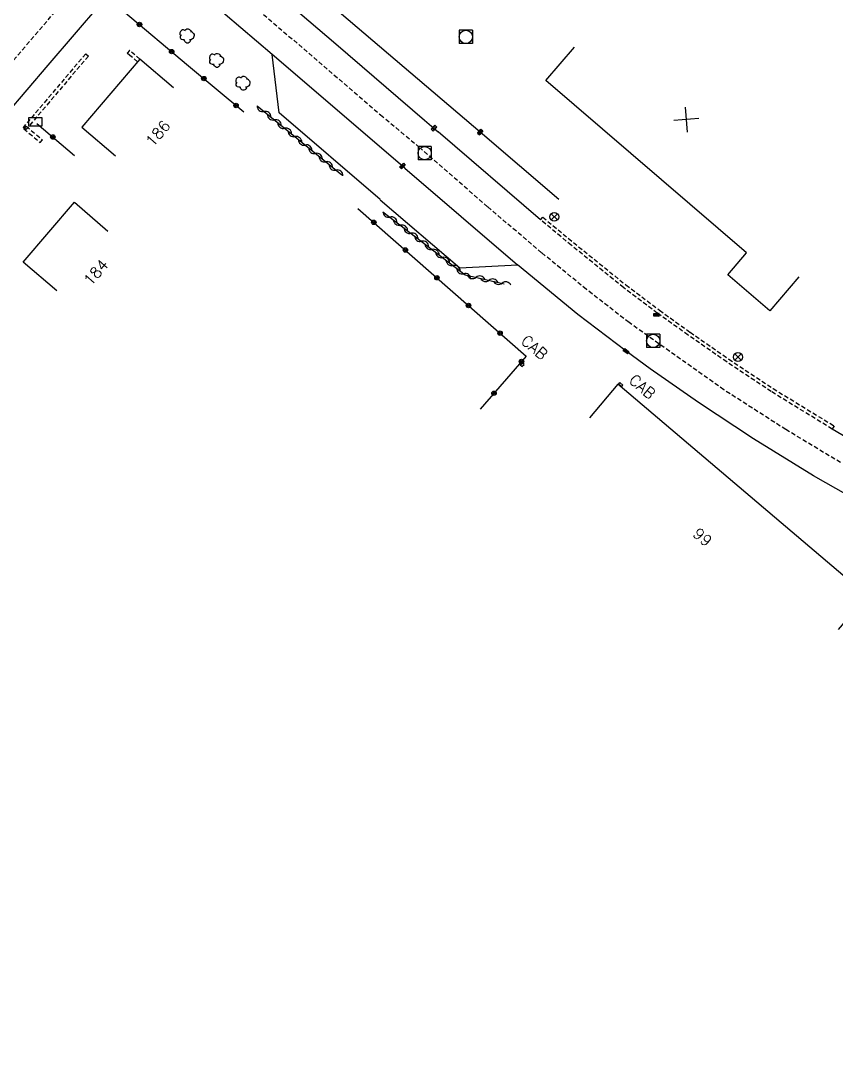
# Model space of a CAD drawing. Header units: millimetres. Extents: x 135999 to 137000, y 128000 to 129000.
# Drawn here: x 136055 to 136147.2, y 128536.2 to 128652.2 of the extents above; entities that cross this region are included whole.
import ezdxf
from ezdxf.enums import TextEntityAlignment as Align

# ---------------------------------------------------------------- set-up
doc = ezdxf.new("R2010")
doc.units = ezdxf.units.MM
doc.linetypes.add('DASHED', pattern=[0.75, 0.5, -0.25])
doc.layers.get('0').update_dxf_attribs({"linetype": 'CONTINUOUS'})
for name, color, linetype in [('W0001', 6, 'DASHED'), ('W0008', 7, 'CONTINUOUS'), ('W0100', 7, 'CONTINUOUS'), ('W0112', 1, 'DASHED'), ('W0300', 7, 'CONTINUOUS'), ('W0310', 3, 'CONTINUOUS'), ('W0322', 7, 'CONTINUOUS'), ('W0400', 7, 'CONTINUOUS'), ('W0420', 7, 'CONTINUOUS'), ('W0469', 7, 'CONTINUOUS'), ('W0984', 7, 'CONTINUOUS'), ('W0991', 7, 'CONTINUOUS'), ('W1471', 7, 'CONTINUOUS')]:
    doc.layers.add(name, color=color, linetype=linetype)
doc.styles.get("Standard").update_dxf_attribs({"font": 'romans.shx', "width": 0.85})

# ---------------------------------------------------------------- blocks, each defined once
blk = doc.blocks.new('T400')
for p, q in [((-0.15, 0.3), (0.15, 0.3)), ((-0.15, -0.25), (-0.15, 0.3)), ((-0.15, 0.15), (0.15, 0.15)), ((-0.15, 0), (0.15, 0)), ((0.15, 0.3), (0.15, -0.25)), ((-0.15, -0.15), (0.15, -0.15)), ((-0.15, -0.25), (-0.15, -0.3)), ((-0.15, -0.3), (0.15, -0.3)), ((0.15, -0.3), (0.15, -0.25))]:
    blk.add_line(p, q)
blk = doc.blocks.new('T420')
for p, q in [((0.75, 0.75), (-0.75, 0.75)), ((-0.75, 0.75), (-0.75, -0.75)), ((0.75, 0.75), (0.75, -0.75)), ((0.75, -0.75), (-0.75, -0.75))]:
    blk.add_line(p, q)
blk.add_ellipse((0, 0), major_axis=(-0.53, 0.53), ratio=1, start_param=3.926991, end_param=10.210176)
blk = doc.blocks.new('T300')
for p, q in [((-0.8, 0.51), (-0.86, 0.34)), ((-0.86, 0.34), (-0.86, 0.17)), ((-0.86, 0.17), (-0.74, 0.06)), ((-0.69, 0.63), (-0.8, 0.51)), ((-0.8, -0.06), (-0.74, 0.06)), ((-0.74, 0.06), (-0.69, 0.11)), ((-0.57, 0.69), (-0.69, 0.63)), ((-0.46, 0.69), (-0.57, 0.69)), ((-0.29, 0.63), (-0.46, 0.69)), ((-0.29, 0.63), (-0.17, 0.74)), ((-0.23, 0.57), (-0.29, 0.63)), ((-0.17, 0.74), (-0.06, 0.8)), ((-0.06, 0.8), (0.06, 0.8)), ((0.06, 0.8), (0.23, 0.74)), ((0.23, 0.74), (0.34, 0.63)), ((0.34, 0.63), (0.4, 0.51)), ((0.46, 0.46), (0.34, 0.46)), ((0.4, 0.51), (0.4, 0.46)), ((0.57, 0.4), (0.46, 0.46)), ((0.57, 0.4), (0.69, 0.29)), ((0.69, 0.29), (0.74, 0.17)), ((0.74, 0.06), (0.69, -0.17)), ((0.74, 0.17), (0.74, 0.06)), ((-0.8, -0.17), (-0.8, -0.06)), ((-0.8, -0.23), (-0.8, -0.17)), ((-0.74, -0.34), (-0.8, -0.23)), ((-0.69, -0.4), (-0.74, -0.34)), ((-0.51, -0.46), (-0.69, -0.4)), ((-0.4, -0.46), (-0.51, -0.46)), ((-0.4, -0.46), (-0.34, -0.46)), ((-0.34, -0.46), (-0.34, -0.4)), ((-0.34, -0.51), (-0.34, -0.46)), ((-0.29, -0.63), (-0.34, -0.51)), ((-0.17, -0.74), (-0.29, -0.63)), ((-0.06, -0.8), (-0.17, -0.74)), ((0.06, -0.8), (-0.06, -0.8)), ((0.17, -0.74), (0.06, -0.8)), ((0.23, -0.69), (0.17, -0.74)), ((0.29, -0.46), (0.23, -0.46)), ((0.29, -0.63), (0.23, -0.69)), ((0.46, -0.4), (0.29, -0.46)), ((0.34, -0.51), (0.29, -0.63)), ((0.34, -0.51), (0.34, -0.46)), ((0.57, -0.34), (0.46, -0.4)), ((0.63, -0.29), (0.57, -0.34)), ((0.69, -0.17), (0.63, -0.29))]:
    blk.add_line(p, q)
blk = doc.blocks.new('T1471')
at = {"color": 0, "linetype": 'Continuous', "flags": 128}
blk.add_lwpolyline([(-0.75, -0.5), (-0.75, 0.5), (0.75, 0.5), (0.75, -0.5), (-0.75, -0.5)], dxfattribs=at)
blk = doc.blocks.new('t310o')
at = {"color": 0, "linetype": 'Continuous'}
for centre, start, end in [((-0.5, 0.38), 216.8699, 323.1304), ((0.5, -0.37), 36.8699, 143.1303)]:
    blk.add_arc(centre, 0.625, start, end, dxfattribs=at)
blk = doc.blocks.new('t322o')
at = {"color": 0, "linetype": 'Continuous'}
for radius in [0.25, 0.15]:
    blk.add_circle((0, 0), radius, dxfattribs=at)
blk = doc.blocks.new('t991o')
at = {"color": 0, "linetype": 'Continuous'}
for p, q in [((-1, 1), (1, -1)), ((-1, -1), (1, 1))]:
    blk.add_line(p, q, dxfattribs=at)
blk = doc.blocks.new('T469')
at = {"color": 0, "linetype": 'Continuous', "flags": 128}
for points in [[(-0.35, 0.35), (0.35, -0.35)], [(-0.35, -0.35), (0.35, 0.35)]]:
    blk.add_lwpolyline(points, dxfattribs=at)
at = {"color": 0, "linetype": 'Continuous'}
blk.add_circle((0, 0), 0.5, dxfattribs=at)

msp = doc.modelspace()

# ---------------------------------------------------------------- linework, layer by layer
at = {"layer": 'W0001'}
for points in [[(136000, 128584.11), (136009.41, 128595.15), (136022.77, 128610.82), (136041.53, 128632.88), (136059.85, 128654.35), (136076.81, 128674.18), (136094.36, 128694.82), (136123.93, 128729.48), (136134.52, 128741.83), (136142.57, 128753.85), (136153.44, 128757.2), (136158.68, 128759), (136173.73, 128766.36), (136214.57, 128786.66), (136266.83, 128812.28), (136292.13, 128824.75), (136310.91, 128833.92), (136326.68, 128841.7)], [(136068.33, 128664.26), (136079.01, 128655.81), (136095.67, 128641.53), (136100.34, 128637.61)], [(136147.67, 128602.2), (136141.48, 128605.93), (136134.47, 128610.43), (136123.75, 128618.04), (136118.93, 128621.79), (136113.87, 128625.93), (136107.76, 128631.13), (136100.34, 128637.61)]]:
    msp.add_lwpolyline(points, dxfattribs=at)
at = {"layer": 'W0008'}
for p, q in [((136113.74, 128629.66), (136102.16, 128639.62)), ((136098.42, 128635.5), (136111.14, 128624.55))]:
    msp.add_line(p, q, dxfattribs=at)
for points in [[(136077.83, 128670.29), (136077.14, 128669), (136076.56, 128667.23), (136076.41, 128665.9), (136076.49, 128664.43), (136076.83, 128662.89), (136077.59, 128661.34), (136078.52, 128660.03), (136079.15, 128659.37), (136090.62, 128649.54), (136100.64, 128640.93), (136101.7, 128640.02), (136102.16, 128639.62)], [(136078.05, 128664.18), (136084.69, 128658.54), (136090.71, 128653.41), (136091.25, 128652.95), (136106.92, 128639.59), (136115.82, 128631.99)], [(136098.42, 128635.5), (136098.14, 128635.74), (136083.42, 128648.35), (136074.57, 128655.93), (136073.45, 128656.66), (136072.45, 128657.13), (136071.28, 128657.44), (136070.18, 128657.53), (136069.12, 128657.4), (136067.68, 128656.84), (136065.92, 128655.72), (136063.99, 128654.09), (136058.06, 128647.13), (136050.88, 128638.76), (136037.45, 128623.04), (136035.73, 128621.03), (136034.82, 128619.93), (136003.6, 128583.3), (136002.05, 128581.45), (136000, 128579.05)], [(136095.62, 128631.95), (136084.19, 128641.77), (136083.42, 128648.36)], [(136095.61, 128631.93), (136104.62, 128624.21), (136111.13, 128624.55)], [(136225.7, 128547.41), (136227.05, 128548.3), (136227.89, 128550.19), (136227.43, 128552.33), (136225.64, 128553.72), (136222.11, 128555.92), (136204.11, 128566.94), (136189.4, 128575.96), (136183.7, 128579.38), (136179.93, 128581.5), (136176.09, 128583.63), (136168.14, 128587.9), (136158.21, 128593.18), (136152.2, 128596.4), (136151.06, 128597.04), (136144.61, 128600.72), (136137.84, 128604.88), (136131.59, 128608.98), (136126.14, 128612.8), (136123.42, 128614.8), (136117.98, 128618.96), (136111.14, 128624.55)], [(136247.99, 128533.69), (136245.65, 128538.58), (136242.1, 128544.22), (136237.74, 128549.79), (136232.9, 128554.95), (136230.33, 128557.4), (136227.98, 128558.9), (136224.58, 128560.99), (136204.74, 128573.17), (136194.67, 128579.35), (136187.24, 128583.72), (136182.41, 128586.48), (136175.27, 128590.48), (136167.24, 128594.76), (136158.23, 128599.48), (136153.74, 128601.89), (136146.72, 128606)]]:
    msp.add_lwpolyline(points, dxfattribs=at)
at = {"layer": 'W0100'}
for p, q in [((136111.45, 128613.23), (136111.7, 128613.46)), ((136111.65, 128613.06), (136111.45, 128613.23)), ((136122.59, 128611.08), (136122.93, 128610.79)), ((136122.93, 128610.79), (136123.07, 128610.96))]:
    msp.add_line(p, q, dxfattribs=at)
for points in [[(136142.93, 128623.19), (136139.68, 128619.38), (136134.94, 128623.43), (136137.04, 128625.94), (136114.34, 128645.4), (136117.59, 128649.19)], [(136072.25, 128644.58), (136068.45, 128647.83), (136061.89, 128640.15), (136065.69, 128636.9), (136065.69, 128636.9), (136065.69, 128636.9), (136065.69, 128636.9), (136065.69, 128636.9), (136065.69, 128636.9), (136065.69, 128636.9), (136065.69, 128636.9), (136065.69, 128636.9), (136065.69, 128636.9), (136065.69, 128636.9), (136065.69, 128636.9), (136065.69, 128636.9), (136065.69, 128636.9), (136065.69, 128636.9), (136065.69, 128636.9), (136065.69, 128636.9), (136065.69, 128636.9), (136065.69, 128636.9), (136065.69, 128636.9), (136065.69, 128636.9), (136065.69, 128636.9), (136065.69, 128636.9), (136065.69, 128636.9), (136065.69, 128636.9), (136065.69, 128636.9), (136065.69, 128636.9), (136065.69, 128636.9), (136065.69, 128636.9), (136065.69, 128636.9), (136065.69, 128636.9), (136065.69, 128636.9), (136065.69, 128636.9), (136065.69, 128636.9), (136065.69, 128636.9), (136065.69, 128636.9), (136065.69, 128636.9), (136065.69, 128636.9), (136065.69, 128636.9), (136065.69, 128636.9), (136065.69, 128636.9), (136065.69, 128636.9), (136065.69, 128636.9), (136065.69, 128636.9), (136065.69, 128636.9), (136065.69, 128636.9), (136065.69, 128636.9), (136065.69, 128636.9), (136065.69, 128636.9), (136065.69, 128636.9), (136065.69, 128636.9), (136065.69, 128636.9), (136065.69, 128636.9), (136065.69, 128636.9), (136065.69, 128636.9), (136065.69, 128636.9), (136065.69, 128636.9), (136065.69, 128636.9), (136065.69, 128636.9), (136065.69, 128636.9), (136065.69, 128636.9), (136065.69, 128636.9), (136065.69, 128636.9), (136065.69, 128636.9), (136065.69, 128636.9), (136065.69, 128636.9), (136065.69, 128636.9), (136065.69, 128636.9), (136065.69, 128636.9), (136065.69, 128636.9), (136065.69, 128636.9), (136065.69, 128636.9), (136065.69, 128636.9), (136065.69, 128636.9), (136065.69, 128636.9), (136065.69, 128636.9), (136065.69, 128636.9), (136065.69, 128636.9), (136065.69, 128636.9), (136065.69, 128636.9), (136065.69, 128636.9), (136065.69, 128636.9), (136065.69, 128636.9), (136065.69, 128636.9), (136065.69, 128636.9), (136065.69, 128636.9), (136065.69, 128636.9), (136065.69, 128636.9), (136065.69, 128636.9), (136065.69, 128636.9), (136065.69, 128636.9), (136065.69, 128636.9), (136065.69, 128636.9), (136065.69, 128636.9), (136065.69, 128636.9), (136065.69, 128636.9), (136065.69, 128636.9), (136065.69, 128636.9), (136065.69, 128636.9), (136065.69, 128636.9), (136065.69, 128636.9), (136065.69, 128636.9), (136065.69, 128636.9), (136065.69, 128636.9), (136065.69, 128636.9), (136065.69, 128636.9), (136065.69, 128636.9), (136065.69, 128636.9), (136065.69, 128636.9), (136065.69, 128636.9), (136065.69, 128636.9), (136065.69, 128636.9), (136065.69, 128636.9), (136065.69, 128636.9), (136065.69, 128636.9), (136065.69, 128636.9), (136065.69, 128636.9)], [(136059.06, 128621.62), (136055.26, 128624.87), (136061.05, 128631.64), (136064.85, 128628.39)], [(136111.65, 128613.06), (136111.91, 128613.29), (136111.7, 128613.46)], [(136147.45, 128583.32), (136150.69, 128587.13), (136122.5, 128611.07), (136119.27, 128607.26)], [(136122.59, 128611.08), (136122.73, 128611.25), (136123.07, 128610.96)]]:
    msp.add_lwpolyline(points, dxfattribs=at)
at = {"layer": 'W0112'}
msp.add_line((136117.22, 128626.78), (136113.74, 128629.66), dxfattribs=at)
for points in [[(136068.45, 128647.82), (136067.29, 128648.8), (136067.02, 128648.5), (136067.02, 128648.5), (136067.02, 128648.5), (136067.02, 128648.5), (136067.02, 128648.5), (136067.02, 128648.5), (136067.02, 128648.5), (136067.02, 128648.5), (136067.02, 128648.5), (136067.02, 128648.5), (136067.02, 128648.5), (136067.02, 128648.5), (136067.02, 128648.5), (136067.02, 128648.5), (136067.02, 128648.5), (136067.02, 128648.5), (136067.02, 128648.5), (136067.02, 128648.5), (136067.02, 128648.5), (136067.02, 128648.5), (136067.02, 128648.5), (136067.02, 128648.5), (136067.02, 128648.5), (136067.02, 128648.5), (136067.02, 128648.5), (136067.02, 128648.5), (136067.02, 128648.5), (136067.02, 128648.5), (136067.02, 128648.5), (136067.02, 128648.5), (136067.02, 128648.5), (136067.02, 128648.5), (136067.02, 128648.5), (136067.02, 128648.5), (136067.02, 128648.5), (136067.02, 128648.5), (136067.02, 128648.5), (136067.02, 128648.5), (136067.02, 128648.5), (136067.02, 128648.5), (136067.02, 128648.5), (136067.02, 128648.5), (136067.02, 128648.5), (136067.02, 128648.5), (136067.02, 128648.5), (136067.02, 128648.5), (136067.02, 128648.5), (136067.02, 128648.5), (136067.02, 128648.5), (136067.02, 128648.5), (136067.02, 128648.5), (136067.02, 128648.5), (136067.02, 128648.5), (136067.02, 128648.5), (136067.02, 128648.5), (136067.02, 128648.5), (136067.02, 128648.5), (136067.02, 128648.5), (136067.02, 128648.5), (136067.02, 128648.5), (136067.02, 128648.5), (136067.02, 128648.5), (136067.02, 128648.5), (136067.02, 128648.5), (136067.02, 128648.5), (136067.02, 128648.5), (136067.02, 128648.5), (136067.02, 128648.5), (136067.02, 128648.5), (136067.02, 128648.5), (136067.02, 128648.5), (136067.02, 128648.5), (136067.02, 128648.5), (136067.02, 128648.5), (136067.02, 128648.5), (136067.02, 128648.5), (136067.02, 128648.5), (136067.02, 128648.5), (136067.02, 128648.5), (136067.02, 128648.5), (136067.02, 128648.5), (136067.02, 128648.5), (136067.02, 128648.5), (136067.02, 128648.5), (136067.02, 128648.5), (136067.02, 128648.5), (136067.02, 128648.5), (136067.02, 128648.5), (136067.02, 128648.5), (136067.02, 128648.5), (136067.02, 128648.5), (136067.02, 128648.5), (136067.02, 128648.5), (136067.02, 128648.5), (136067.02, 128648.5), (136067.02, 128648.5), (136067.02, 128648.5), (136067.02, 128648.5), (136067.02, 128648.5), (136067.02, 128648.5), (136067.02, 128648.5), (136067.02, 128648.5), (136067.02, 128648.5), (136067.02, 128648.5), (136067.02, 128648.5), (136067.02, 128648.5), (136067.02, 128648.5), (136067.02, 128648.5), (136067.02, 128648.5), (136067.02, 128648.5), (136067.02, 128648.5), (136067.02, 128648.5), (136067.02, 128648.5), (136067.02, 128648.5), (136067.02, 128648.5), (136067.02, 128648.5), (136067.02, 128648.5), (136067.02, 128648.5)], [(136068.45, 128647.82), (136068.19, 128647.52), (136067.33, 128648.24), (136067.33, 128648.24), (136067.02, 128648.5), (136067.02, 128648.5), (136067.02, 128648.5), (136067.02, 128648.5), (136067.02, 128648.5), (136067.02, 128648.5), (136067.02, 128648.5), (136067.02, 128648.5), (136067.02, 128648.5), (136067.02, 128648.5), (136067.02, 128648.5), (136067.02, 128648.5), (136067.02, 128648.5), (136067.02, 128648.5), (136067.02, 128648.5), (136067.02, 128648.5), (136067.02, 128648.5), (136067.02, 128648.5), (136067.02, 128648.5), (136067.02, 128648.5), (136067.02, 128648.5), (136067.02, 128648.5), (136067.02, 128648.5), (136067.02, 128648.5), (136067.02, 128648.5), (136067.02, 128648.5), (136067.02, 128648.5), (136067.02, 128648.5), (136067.02, 128648.5), (136067.02, 128648.5), (136067.02, 128648.5), (136067.02, 128648.5), (136067.02, 128648.5), (136067.02, 128648.5), (136067.02, 128648.5), (136067.02, 128648.5), (136067.02, 128648.5), (136067.02, 128648.5), (136067.02, 128648.5), (136067.02, 128648.5), (136067.02, 128648.5), (136067.02, 128648.5), (136067.02, 128648.5), (136067.02, 128648.5), (136067.02, 128648.5), (136067.02, 128648.5), (136067.02, 128648.5), (136067.02, 128648.5), (136067.02, 128648.5), (136067.02, 128648.5), (136067.02, 128648.5), (136067.02, 128648.5), (136067.02, 128648.5), (136067.02, 128648.5), (136067.02, 128648.5), (136067.02, 128648.5), (136067.02, 128648.5), (136067.02, 128648.5), (136067.02, 128648.5), (136067.02, 128648.5), (136067.02, 128648.5), (136067.02, 128648.5), (136067.02, 128648.5), (136067.02, 128648.5), (136067.02, 128648.5), (136067.02, 128648.5), (136067.02, 128648.5), (136067.02, 128648.5), (136067.02, 128648.5), (136067.02, 128648.5), (136067.02, 128648.5), (136067.02, 128648.5), (136067.02, 128648.5), (136067.02, 128648.5), (136067.02, 128648.5), (136067.02, 128648.5), (136067.02, 128648.5), (136067.02, 128648.5), (136067.02, 128648.5), (136067.02, 128648.5), (136067.02, 128648.5), (136067.02, 128648.5), (136067.02, 128648.5), (136067.02, 128648.5), (136067.02, 128648.5), (136067.02, 128648.5), (136067.02, 128648.5), (136067.02, 128648.5), (136067.02, 128648.5), (136067.02, 128648.5), (136067.02, 128648.5), (136067.02, 128648.5), (136067.02, 128648.5), (136067.02, 128648.5), (136067.02, 128648.5), (136067.02, 128648.5), (136067.02, 128648.5), (136067.02, 128648.5), (136067.02, 128648.5), (136067.02, 128648.5), (136067.02, 128648.5), (136067.02, 128648.5), (136067.02, 128648.5), (136067.02, 128648.5), (136067.02, 128648.5), (136067.02, 128648.5), (136067.02, 128648.5), (136067.02, 128648.5), (136067.02, 128648.5), (136067.02, 128648.5), (136067.02, 128648.5), (136067.02, 128648.5), (136067.02, 128648.5), (136067.02, 128648.5), (136067.02, 128648.5), (136067.02, 128648.5)], [(136062.33, 128648.43), (136055.28, 128640.11), (136055.28, 128640.11), (136055.28, 128640.11), (136055.28, 128640.11), (136055.28, 128640.11), (136055.28, 128640.11), (136055.28, 128640.11), (136055.28, 128640.11), (136055.28, 128640.11), (136055.28, 128640.11), (136055.28, 128640.11), (136055.28, 128640.11), (136055.28, 128640.11), (136055.28, 128640.11), (136055.28, 128640.11), (136055.28, 128640.11), (136055.28, 128640.11), (136055.28, 128640.11), (136055.28, 128640.11), (136055.28, 128640.11), (136055.28, 128640.11), (136055.28, 128640.11), (136055.28, 128640.11), (136055.28, 128640.11), (136055.28, 128640.11), (136055.28, 128640.11), (136055.28, 128640.11), (136055.28, 128640.11), (136055.28, 128640.11), (136055.28, 128640.11), (136055.28, 128640.11), (136055.28, 128640.11), (136055.28, 128640.11), (136055.28, 128640.11), (136055.28, 128640.11), (136055.28, 128640.11), (136055.28, 128640.11), (136055.28, 128640.11), (136055.28, 128640.11), (136055.28, 128640.11), (136055.28, 128640.11), (136055.28, 128640.11), (136055.28, 128640.11), (136055.28, 128640.11), (136055.28, 128640.11), (136055.28, 128640.11), (136055.28, 128640.11), (136055.28, 128640.11), (136055.28, 128640.11), (136055.28, 128640.11), (136055.28, 128640.11), (136055.28, 128640.11), (136055.28, 128640.11), (136055.28, 128640.11), (136055.28, 128640.11), (136055.28, 128640.11), (136055.28, 128640.11), (136055.28, 128640.11), (136055.28, 128640.11), (136055.28, 128640.11), (136055.28, 128640.11), (136055.28, 128640.11), (136055.28, 128640.11), (136055.28, 128640.11), (136055.28, 128640.11), (136055.28, 128640.11), (136055.28, 128640.11), (136055.28, 128640.11), (136055.28, 128640.11), (136055.28, 128640.11), (136055.28, 128640.11), (136055.28, 128640.11), (136055.28, 128640.11), (136055.28, 128640.11), (136055.28, 128640.11), (136055.28, 128640.11), (136055.28, 128640.11), (136055.28, 128640.11), (136055.28, 128640.11), (136055.28, 128640.11), (136055.28, 128640.11), (136055.28, 128640.11), (136055.28, 128640.11), (136055.28, 128640.11), (136055.28, 128640.11), (136055.28, 128640.11), (136055.28, 128640.11), (136055.28, 128640.11), (136055.28, 128640.11), (136055.28, 128640.11), (136055.28, 128640.11), (136055.28, 128640.11), (136055.28, 128640.11), (136055.28, 128640.11), (136055.28, 128640.11), (136055.28, 128640.11), (136055.28, 128640.11), (136055.28, 128640.11), (136055.28, 128640.11), (136055.28, 128640.11), (136055.28, 128640.11), (136055.28, 128640.11), (136055.28, 128640.11), (136055.28, 128640.11), (136055.28, 128640.11), (136055.28, 128640.11), (136055.28, 128640.11), (136055.28, 128640.11), (136055.28, 128640.11), (136055.28, 128640.11), (136055.28, 128640.11), (136055.28, 128640.11), (136055.28, 128640.11), (136055.28, 128640.11), (136055.28, 128640.11), (136055.28, 128640.11), (136055.28, 128640.11), (136055.28, 128640.11), (136055.28, 128640.11)], [(136062.33, 128648.43), (136062.63, 128648.17), (136055.58, 128639.85), (136055.28, 128640.11), (136055.28, 128640.11), (136055.28, 128640.11), (136055.28, 128640.11), (136055.28, 128640.11), (136055.28, 128640.11), (136055.28, 128640.11), (136055.28, 128640.11), (136055.28, 128640.11), (136055.28, 128640.11), (136055.28, 128640.11), (136055.28, 128640.11), (136055.28, 128640.11), (136055.28, 128640.11), (136055.28, 128640.11), (136055.28, 128640.11), (136055.28, 128640.11), (136055.28, 128640.11), (136055.28, 128640.11), (136055.28, 128640.11), (136055.28, 128640.11), (136055.28, 128640.11), (136055.28, 128640.11), (136055.28, 128640.11), (136055.28, 128640.11), (136055.28, 128640.11), (136055.28, 128640.11), (136055.28, 128640.11), (136055.28, 128640.11), (136055.28, 128640.11), (136055.28, 128640.11), (136055.28, 128640.11), (136055.28, 128640.11), (136055.28, 128640.11), (136055.28, 128640.11), (136055.28, 128640.11), (136055.28, 128640.11), (136055.28, 128640.11), (136055.28, 128640.11), (136055.28, 128640.11), (136055.28, 128640.11), (136055.28, 128640.11), (136055.28, 128640.11), (136055.28, 128640.11), (136055.28, 128640.11), (136055.28, 128640.11), (136055.28, 128640.11), (136055.28, 128640.11), (136055.28, 128640.11), (136055.28, 128640.11), (136055.28, 128640.11), (136055.28, 128640.11), (136055.28, 128640.11), (136055.28, 128640.11), (136055.28, 128640.11), (136055.28, 128640.11), (136055.28, 128640.11), (136055.28, 128640.11), (136055.28, 128640.11), (136055.28, 128640.11), (136055.28, 128640.11), (136055.28, 128640.11), (136055.28, 128640.11), (136055.28, 128640.11), (136055.28, 128640.11), (136055.28, 128640.11), (136055.28, 128640.11), (136055.28, 128640.11), (136055.28, 128640.11), (136055.28, 128640.11), (136055.28, 128640.11), (136055.28, 128640.11), (136055.28, 128640.11), (136055.28, 128640.11), (136055.28, 128640.11), (136055.28, 128640.11), (136055.28, 128640.11), (136055.28, 128640.11), (136055.28, 128640.11), (136055.28, 128640.11), (136055.28, 128640.11), (136055.28, 128640.11), (136055.28, 128640.11), (136055.28, 128640.11), (136055.28, 128640.11), (136055.28, 128640.11), (136055.28, 128640.11), (136055.28, 128640.11), (136055.28, 128640.11), (136055.28, 128640.11), (136055.28, 128640.11), (136055.28, 128640.11), (136055.28, 128640.11), (136055.28, 128640.11), (136055.28, 128640.11), (136055.28, 128640.11), (136055.28, 128640.11), (136055.28, 128640.11), (136055.28, 128640.11), (136055.28, 128640.11), (136055.28, 128640.11), (136055.28, 128640.11), (136055.28, 128640.11), (136055.28, 128640.11), (136055.28, 128640.11), (136055.28, 128640.11), (136055.28, 128640.11), (136055.28, 128640.11), (136055.28, 128640.11), (136055.28, 128640.11), (136055.28, 128640.11), (136055.28, 128640.11), (136055.28, 128640.11), (136055.28, 128640.11), (136055.28, 128640.11), (136055.28, 128640.11), (136055.28, 128640.11)], [(136055.61, 128640.25), (136055.35, 128639.95), (136057.18, 128638.39), (136057.44, 128638.69), (136057.44, 128638.69), (136057.44, 128638.69), (136057.44, 128638.69), (136057.44, 128638.69), (136057.44, 128638.69), (136057.44, 128638.69), (136057.44, 128638.69), (136057.44, 128638.69), (136057.44, 128638.69), (136057.44, 128638.69), (136057.44, 128638.69), (136057.44, 128638.69), (136057.44, 128638.69), (136057.44, 128638.69), (136057.44, 128638.69), (136057.44, 128638.69), (136057.44, 128638.69), (136057.44, 128638.69), (136057.44, 128638.69), (136057.44, 128638.69), (136057.44, 128638.69), (136057.44, 128638.69), (136057.44, 128638.69), (136057.44, 128638.69), (136057.44, 128638.69), (136057.44, 128638.69), (136057.44, 128638.69), (136057.44, 128638.69), (136057.44, 128638.69), (136057.44, 128638.69), (136057.44, 128638.69), (136057.44, 128638.69), (136057.44, 128638.69), (136057.44, 128638.69), (136057.44, 128638.69), (136057.44, 128638.69), (136057.44, 128638.69), (136057.44, 128638.69), (136057.44, 128638.69), (136057.44, 128638.69), (136057.44, 128638.69), (136057.44, 128638.69), (136057.44, 128638.69), (136057.44, 128638.69), (136057.44, 128638.69), (136057.44, 128638.69), (136057.44, 128638.69), (136057.44, 128638.69), (136057.44, 128638.69), (136057.44, 128638.69), (136057.44, 128638.69), (136057.44, 128638.69), (136057.44, 128638.69), (136057.44, 128638.69), (136057.44, 128638.69), (136057.44, 128638.69), (136057.44, 128638.69), (136057.44, 128638.69), (136057.44, 128638.69), (136057.44, 128638.69), (136057.44, 128638.69), (136057.44, 128638.69), (136057.44, 128638.69), (136057.44, 128638.69), (136057.44, 128638.69), (136057.44, 128638.69), (136057.44, 128638.69), (136057.44, 128638.69), (136057.44, 128638.69), (136057.44, 128638.69), (136057.44, 128638.69), (136057.44, 128638.69), (136057.44, 128638.69), (136057.44, 128638.69), (136057.44, 128638.69), (136057.44, 128638.69), (136057.44, 128638.69), (136057.44, 128638.69), (136057.44, 128638.69), (136057.44, 128638.69), (136057.44, 128638.69), (136057.44, 128638.69), (136057.44, 128638.69), (136057.44, 128638.69), (136057.44, 128638.69), (136057.44, 128638.69), (136057.44, 128638.69), (136057.44, 128638.69), (136057.44, 128638.69), (136057.44, 128638.69), (136057.44, 128638.69), (136057.44, 128638.69), (136057.44, 128638.69), (136057.44, 128638.69), (136057.44, 128638.69), (136057.44, 128638.69), (136057.44, 128638.69), (136057.44, 128638.69), (136057.44, 128638.69), (136057.44, 128638.69), (136057.44, 128638.69), (136057.44, 128638.69), (136057.44, 128638.69), (136057.44, 128638.69), (136057.44, 128638.69), (136057.44, 128638.69), (136057.44, 128638.69), (136057.44, 128638.69), (136057.44, 128638.69), (136057.44, 128638.69), (136057.44, 128638.69), (136057.44, 128638.69), (136057.44, 128638.69), (136057.44, 128638.69), (136057.44, 128638.69), (136057.44, 128638.69)], [(136055.61, 128640.25), (136057.44, 128638.69), (136057.44, 128638.69), (136057.44, 128638.69), (136057.44, 128638.69), (136057.44, 128638.69), (136057.44, 128638.69), (136057.44, 128638.69), (136057.44, 128638.69), (136057.44, 128638.69), (136057.44, 128638.69), (136057.44, 128638.69), (136057.44, 128638.69), (136057.44, 128638.69), (136057.44, 128638.69), (136057.44, 128638.69), (136057.44, 128638.69), (136057.44, 128638.69), (136057.44, 128638.69), (136057.44, 128638.69), (136057.44, 128638.69), (136057.44, 128638.69), (136057.44, 128638.69), (136057.44, 128638.69), (136057.44, 128638.69), (136057.44, 128638.69), (136057.44, 128638.69), (136057.44, 128638.69), (136057.44, 128638.69), (136057.44, 128638.69), (136057.44, 128638.69), (136057.44, 128638.69), (136057.44, 128638.69), (136057.44, 128638.69), (136057.44, 128638.69), (136057.44, 128638.69), (136057.44, 128638.69), (136057.44, 128638.69), (136057.44, 128638.69), (136057.44, 128638.69), (136057.44, 128638.69), (136057.44, 128638.69), (136057.44, 128638.69), (136057.44, 128638.69), (136057.44, 128638.69), (136057.44, 128638.69), (136057.44, 128638.69), (136057.44, 128638.69), (136057.44, 128638.69), (136057.44, 128638.69), (136057.44, 128638.69), (136057.44, 128638.69), (136057.44, 128638.69), (136057.44, 128638.69), (136057.44, 128638.69), (136057.44, 128638.69), (136057.44, 128638.69), (136057.44, 128638.69), (136057.44, 128638.69), (136057.44, 128638.69), (136057.44, 128638.69), (136057.44, 128638.69), (136057.44, 128638.69), (136057.44, 128638.69), (136057.44, 128638.69), (136057.44, 128638.69), (136057.44, 128638.69), (136057.44, 128638.69), (136057.44, 128638.69), (136057.44, 128638.69), (136057.44, 128638.69), (136057.44, 128638.69), (136057.44, 128638.69), (136057.44, 128638.69), (136057.44, 128638.69), (136057.44, 128638.69), (136057.44, 128638.69), (136057.44, 128638.69), (136057.44, 128638.69), (136057.44, 128638.69), (136057.44, 128638.69), (136057.44, 128638.69), (136057.44, 128638.69), (136057.44, 128638.69), (136057.44, 128638.69), (136057.44, 128638.69), (136057.44, 128638.69), (136057.44, 128638.69), (136057.44, 128638.69), (136057.44, 128638.69), (136057.44, 128638.69), (136057.44, 128638.69), (136057.44, 128638.69), (136057.44, 128638.69), (136057.44, 128638.69), (136057.44, 128638.69), (136057.44, 128638.69), (136057.44, 128638.69), (136057.44, 128638.69), (136057.44, 128638.69), (136057.44, 128638.69), (136057.44, 128638.69), (136057.44, 128638.69), (136057.44, 128638.69), (136057.44, 128638.69), (136057.44, 128638.69), (136057.44, 128638.69), (136057.44, 128638.69), (136057.44, 128638.69), (136057.44, 128638.69), (136057.44, 128638.69), (136057.44, 128638.69), (136057.44, 128638.69), (136057.44, 128638.69), (136057.44, 128638.69), (136057.44, 128638.69), (136057.44, 128638.69), (136057.44, 128638.69), (136057.44, 128638.69), (136057.44, 128638.69)], [(136113.74, 128629.66), (136114, 128629.96), (136117.47, 128627.09), (136123.4, 128622.29), (136127.19, 128619.43), (136130.65, 128616.95), (136135.02, 128613.91), (136140.05, 128610.57)], [(136146.72, 128606), (136139.83, 128610.23), (136134.79, 128613.58), (136130.42, 128616.63), (136126.95, 128619.11), (136123.15, 128621.98), (136117.22, 128626.78)], [(136140.05, 128610.57), (136146.93, 128606.35), (136146.72, 128606)]]:
    msp.add_lwpolyline(points, dxfattribs=at)
at = {"layer": 'W0310'}
for points in [[(136081.71, 128642.53), (136081.71, 128642.53), (136081.71, 128642.53), (136081.71, 128642.53), (136081.71, 128642.53), (136081.71, 128642.53), (136081.71, 128642.53), (136081.71, 128642.53), (136081.71, 128642.53), (136081.71, 128642.53), (136081.71, 128642.53), (136081.71, 128642.53), (136081.71, 128642.53), (136081.71, 128642.53), (136081.71, 128642.53), (136081.71, 128642.53), (136081.71, 128642.53), (136081.71, 128642.53), (136081.71, 128642.53), (136081.71, 128642.53), (136081.71, 128642.53), (136081.71, 128642.53), (136081.71, 128642.53), (136081.71, 128642.53), (136081.71, 128642.53), (136081.71, 128642.53), (136081.71, 128642.53), (136081.71, 128642.53), (136081.71, 128642.53), (136081.71, 128642.53), (136081.71, 128642.53), (136081.71, 128642.53), (136081.71, 128642.53), (136081.71, 128642.53), (136081.71, 128642.53), (136081.71, 128642.53), (136081.71, 128642.53), (136081.71, 128642.53), (136081.71, 128642.53), (136081.71, 128642.53), (136081.71, 128642.53), (136081.71, 128642.53), (136081.71, 128642.53), (136081.71, 128642.53), (136081.71, 128642.53), (136081.71, 128642.53), (136081.71, 128642.53), (136081.71, 128642.53), (136081.71, 128642.53), (136081.71, 128642.53), (136081.71, 128642.53), (136081.71, 128642.53), (136081.71, 128642.53), (136081.71, 128642.53), (136081.71, 128642.53), (136081.71, 128642.53), (136081.71, 128642.53), (136081.71, 128642.53), (136081.71, 128642.53), (136081.71, 128642.53), (136081.71, 128642.53), (136081.71, 128642.53), (136081.71, 128642.53), (136081.71, 128642.53), (136081.71, 128642.53), (136081.71, 128642.53), (136081.71, 128642.53), (136081.71, 128642.53), (136081.71, 128642.53), (136081.71, 128642.53), (136081.71, 128642.53), (136081.71, 128642.53), (136081.71, 128642.53), (136081.71, 128642.53), (136081.71, 128642.53), (136081.71, 128642.53), (136081.71, 128642.53), (136081.71, 128642.53), (136081.71, 128642.53), (136081.71, 128642.53), (136081.71, 128642.53), (136081.71, 128642.53), (136081.71, 128642.53), (136081.71, 128642.53), (136081.71, 128642.53), (136081.71, 128642.53), (136081.71, 128642.53), (136081.71, 128642.53), (136081.71, 128642.53), (136081.71, 128642.53), (136081.71, 128642.53), (136081.71, 128642.53), (136081.71, 128642.53), (136081.71, 128642.53), (136081.71, 128642.53), (136081.71, 128642.53), (136081.71, 128642.53), (136081.71, 128642.53), (136081.71, 128642.53), (136081.71, 128642.53), (136081.71, 128642.53)], [(136081.71, 128642.53), (136081.71, 128642.53), (136081.71, 128642.53), (136081.71, 128642.53), (136081.71, 128642.53), (136081.71, 128642.53), (136081.71, 128642.53), (136081.71, 128642.53), (136081.71, 128642.53), (136081.71, 128642.53), (136081.71, 128642.53), (136081.71, 128642.53), (136081.71, 128642.53), (136081.71, 128642.53), (136081.71, 128642.53), (136081.71, 128642.53), (136081.71, 128642.53), (136081.71, 128642.53), (136081.71, 128642.53), (136091.27, 128634.75)], [(136095.93, 128630.57), (136105.24, 128623.43), (136109.65, 128622.43)]]:
    msp.add_lwpolyline(points, dxfattribs=at)
at = {"layer": 'W0322'}
for points in [[(136066.59, 128653.26), (136066.59, 128653.26), (136066.59, 128653.26), (136066.59, 128653.26), (136066.59, 128653.26), (136066.59, 128653.26), (136066.59, 128653.26), (136066.59, 128653.26), (136066.59, 128653.26), (136066.59, 128653.26), (136066.59, 128653.26), (136066.59, 128653.26), (136066.59, 128653.26), (136066.59, 128653.26), (136066.59, 128653.26), (136066.59, 128653.26), (136066.59, 128653.26), (136066.59, 128653.26), (136073.96, 128647.08), (136080.21, 128641.85)], [(136056.81, 128640.56), (136061.08, 128636.92), (136061.08, 128636.92), (136061.08, 128636.92), (136061.08, 128636.92), (136061.08, 128636.92), (136061.08, 128636.92), (136061.08, 128636.92), (136061.08, 128636.92), (136061.08, 128636.92), (136061.08, 128636.92), (136061.08, 128636.92), (136061.08, 128636.92), (136061.08, 128636.92), (136061.08, 128636.92), (136061.08, 128636.92), (136061.08, 128636.92), (136061.08, 128636.92), (136061.08, 128636.92), (136061.08, 128636.92), (136061.08, 128636.92), (136061.08, 128636.92), (136061.08, 128636.92), (136061.08, 128636.92), (136061.08, 128636.92), (136061.08, 128636.92), (136061.08, 128636.92), (136061.08, 128636.92), (136061.08, 128636.92), (136061.08, 128636.92), (136061.08, 128636.92), (136061.08, 128636.92), (136061.08, 128636.92), (136061.08, 128636.92), (136061.08, 128636.92), (136061.08, 128636.92), (136061.08, 128636.92), (136061.08, 128636.92), (136061.08, 128636.92), (136061.08, 128636.92), (136061.08, 128636.92), (136061.08, 128636.92), (136061.08, 128636.92), (136061.08, 128636.92), (136061.08, 128636.92), (136061.08, 128636.92), (136061.08, 128636.92), (136061.08, 128636.92), (136061.08, 128636.92), (136061.08, 128636.92), (136061.08, 128636.92), (136061.08, 128636.92), (136061.08, 128636.92), (136061.08, 128636.92), (136061.08, 128636.92), (136061.08, 128636.92), (136061.08, 128636.92), (136061.08, 128636.92), (136061.08, 128636.92), (136061.08, 128636.92), (136061.08, 128636.92), (136061.08, 128636.92), (136061.08, 128636.92), (136061.08, 128636.92), (136061.08, 128636.92), (136061.08, 128636.92), (136061.08, 128636.92), (136061.08, 128636.92), (136061.08, 128636.92), (136061.08, 128636.92), (136061.08, 128636.92), (136061.08, 128636.92), (136061.08, 128636.92), (136061.08, 128636.92), (136061.08, 128636.92), (136061.08, 128636.92), (136061.08, 128636.92), (136061.08, 128636.92), (136061.08, 128636.92), (136061.08, 128636.92), (136061.08, 128636.92), (136061.08, 128636.92), (136061.08, 128636.92), (136061.08, 128636.92), (136061.08, 128636.92), (136061.08, 128636.92), (136061.08, 128636.92), (136061.08, 128636.92), (136061.08, 128636.92), (136061.08, 128636.92), (136061.08, 128636.92), (136061.08, 128636.92), (136061.08, 128636.92), (136061.08, 128636.92), (136061.08, 128636.92), (136061.08, 128636.92), (136061.08, 128636.92), (136061.08, 128636.92), (136061.08, 128636.92), (136061.08, 128636.92), (136061.08, 128636.92)], [(136061.08, 128636.92), (136061.08, 128636.92), (136061.08, 128636.92), (136061.08, 128636.92), (136061.08, 128636.92), (136061.08, 128636.92), (136061.08, 128636.92), (136061.08, 128636.92), (136061.08, 128636.92), (136061.08, 128636.92), (136061.08, 128636.92), (136061.08, 128636.92), (136061.08, 128636.92), (136061.08, 128636.92), (136061.08, 128636.92), (136061.08, 128636.92), (136061.08, 128636.92), (136061.08, 128636.92), (136061.08, 128636.92), (136061.08, 128636.92)], [(136093.11, 128630.93), (136112.14, 128614.25), (136106.92, 128608.24)]]:
    msp.add_lwpolyline(points, dxfattribs=at)

# ---------------------------------------------------------------- block references
at = {"layer": 'W0300'}
for p in [(136073.84, 128650.45), (136077.17, 128647.68), (136080.16, 128645.1)]:
    msp.add_blockref('T300', p, dxfattribs=at)
at = {"layer": 'W0310'}
for p, rotation in [((136082.49, 128641.9), 320.8734239968899), ((136083.65, 128640.95), 320.8734239968899), ((136084.82, 128640), 320.8734239968899), ((136085.98, 128639.06), 320.8734239968899), ((136087.14, 128638.11), 320.8734239968899), ((136088.31, 128637.16), 320.8734239968899), ((136089.47, 128636.22), 320.8734239968899), ((136090.63, 128635.27), 320.8734239968899), ((136096.73, 128629.96), 322.4833008707996), ((136097.92, 128629.04), 322.4833008707996), ((136099.11, 128628.13), 322.4833008707996), ((136100.3, 128627.22), 322.4833008707996), ((136101.49, 128626.3), 322.4833008707996), ((136102.68, 128625.39), 322.4833008707996), ((136103.87, 128624.48), 322.4833008707996), ((136105.06, 128623.56), 322.4833008707996), ((136106.48, 128623.15), 347.3392299435218), ((136107.94, 128622.82), 347.3392299435218), ((136109.4, 128622.49), 347.3392299435218)]:
    msp.add_blockref('t310o', p, dxfattribs=dict(at, rotation=rotation))
at = {"layer": 'W0322'}
for p, rotation in [((136068.41, 128651.74), 320.0395436971467), ((136072.05, 128648.68), 320.0395436971467), ((136075.69, 128645.63), 320.0459996223286), ((136079.33, 128642.58), 320.0459996223286), ((136058.62, 128639.02), 319.5791116796047), ((136094.9, 128629.37), 318.7607899918102), ((136098.47, 128626.24), 318.7607899918102), ((136102.04, 128623.1), 318.7607899918102), ((136105.61, 128619.97), 318.7607899918102), ((136109.18, 128616.84), 318.7607899918102), ((136111.6, 128613.63), 229.0739496153528), ((136108.49, 128610.04), 229.0739496153528)]:
    msp.add_blockref('t322o', p, dxfattribs=dict(at, rotation=rotation))
at = {"layer": 'W0400'}
for p, rotation in [((136101.7, 128640.02), 139.4106861196551), ((136106.92, 128639.59), 319.5463818721979), ((136098.14, 128635.74), 315.9803192389912), ((136126.87, 128618.9), 90), ((136123.42, 128614.8), 53.6648921147281)]:
    msp.add_blockref('T400', p, dxfattribs=dict(at, rotation=rotation))
at = {"layer": 'W0420'}
for p in [(136105.3, 128650.34), (136100.65, 128637.19), (136126.49, 128615.96)]:
    msp.add_blockref('T420', p, dxfattribs=at)
at = {"layer": 'W0469'}
for p in [(136115.3, 128629.99), (136136.07, 128614.14)]:
    msp.add_blockref('T469', p, dxfattribs=at)
at = {"layer": 'W0991', "rotation": 139.4118147225113}
msp.add_blockref('t991o', (136130.24, 128640.99), dxfattribs=at)
at = {"layer": 'W1471'}
msp.add_blockref('T1471', (136056.64, 128640.73), dxfattribs=at)

# ---------------------------------------------------------------- texts
at = {"layer": 'W0984'}
for rotation, p in [(320.1949, (136113.06, 128615.24)), (319.724, (136125.25, 128610.79))]:
    msp.add_text('CAB', height=1.25, rotation=rotation, dxfattribs=at).set_placement(p, align=Align.MIDDLE)
at = {"layer": 'W0991'}
for s, rotation, p in [('186', 49.4707, (136070.49, 128639.44)), ('184', 49.4713, (136063.48, 128623.71)), ('99', 319.666, (136132.07, 128593.77))]:
    msp.add_text(s, height=1.25, rotation=rotation, dxfattribs=at).set_placement(p, align=Align.MIDDLE)

doc.saveas('drawing.dxf')
